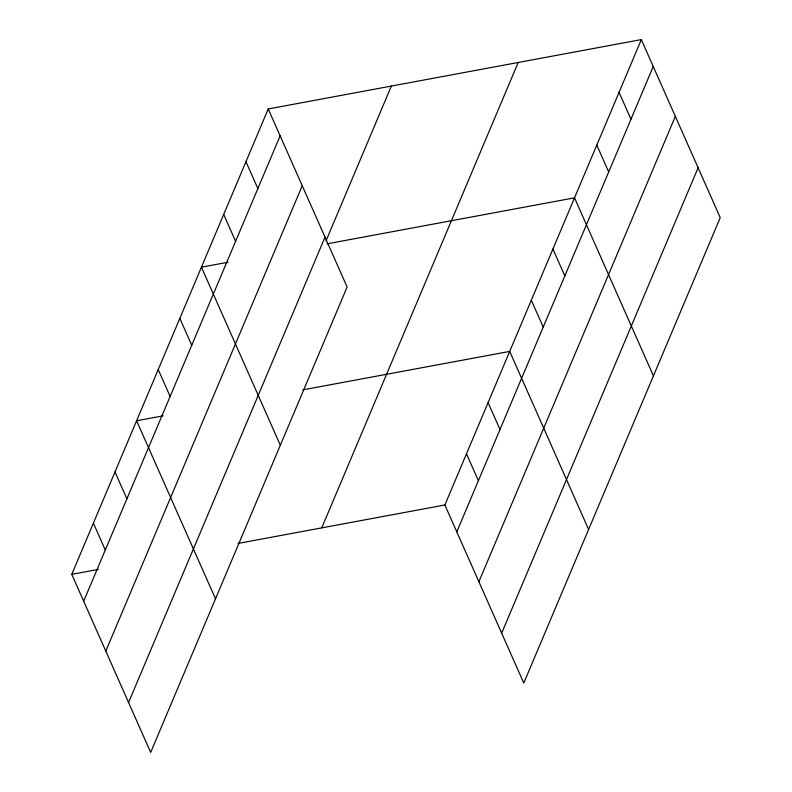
<?xml version="1.0" encoding="UTF-8"?>
<svg xmlns="http://www.w3.org/2000/svg" width="792" height="792" viewBox="0 0 792 792"><rect width="100%" height="100%" fill="white"/><g stroke="black" fill="none" stroke-linecap="round" stroke-linejoin="round"><path stroke-width="1.19" d="M268.221 108.959L347.124 287.011L150.678 752.4L71.775 574.348L268.221 108.959L641.322 39.6L720.225 217.651L523.779 683.041L444.876 504.989L641.322 39.6M83.685 601.217L280.13 135.828M105.791 651.113L302.237 185.714M128.571 702.514L325.017 237.115M325.977 240.936L391.347 86.071M321.75 527.878L518.196 62.489M456.786 531.868L653.232 66.479M478.893 581.754L675.338 116.365M501.673 633.154L698.108 167.765M227.987 262.251L201.435 267.191L280.338 445.243M326.947 243.857L574.527 197.832L653.43 375.883M163.162 415.83L136.61 420.77L215.503 598.821M302.811 389.872L509.702 351.41L588.604 529.462M71.775 574.348L98.337 569.408M237.986 543.451L444.876 504.989M619.057 92.347L630.967 119.216M596.792 145.085L608.702 171.963M552.915 249.025L564.825 275.903M531.313 300.217L543.223 327.096M488.09 402.603L500 429.482M466.488 453.796L478.398 480.675M245.956 161.697L257.865 188.575M223.7 214.444L235.6 241.322M179.824 318.384L191.733 345.253M158.212 369.577L170.122 396.445M114.998 471.963L126.908 498.831M93.387 523.156L105.296 550.024"/></g></svg>
